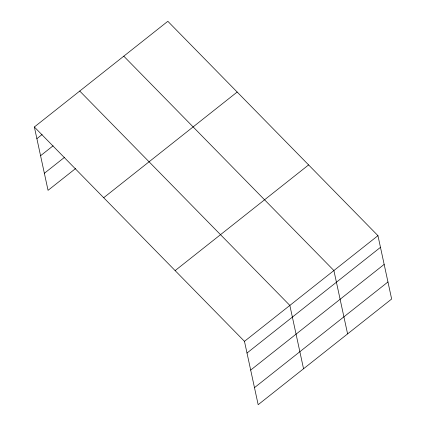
<?xml version="1.0" encoding="UTF-8"?>
<svg xmlns="http://www.w3.org/2000/svg" width="426" height="426" viewBox="0 0 426 426"><rect width="100%" height="100%" fill="white"/><g stroke="black" fill="none" stroke-linecap="round" stroke-linejoin="round"><path stroke-width="0.64" d="M34.357 126.985L167.833 21.3L377.947 235.663L391.643 299.015L258.167 404.7L244.471 341.343L34.357 126.985L48.053 190.337L75.7 168.451M36.881 138.668L42.099 134.541M40.571 155.719L53.09 145.809M44.368 173.286L64.709 157.178M103.694 197.723L237.17 92.037M175.129 270.606L308.61 164.921M244.471 341.343L377.947 235.663M246.995 353.032L380.471 247.346M250.68 370.082L384.161 264.397M254.482 387.649L387.958 281.964M123.785 56.173L333.899 270.537L347.595 333.893M79.737 91.052L289.85 305.415L303.546 368.767"/></g></svg>
